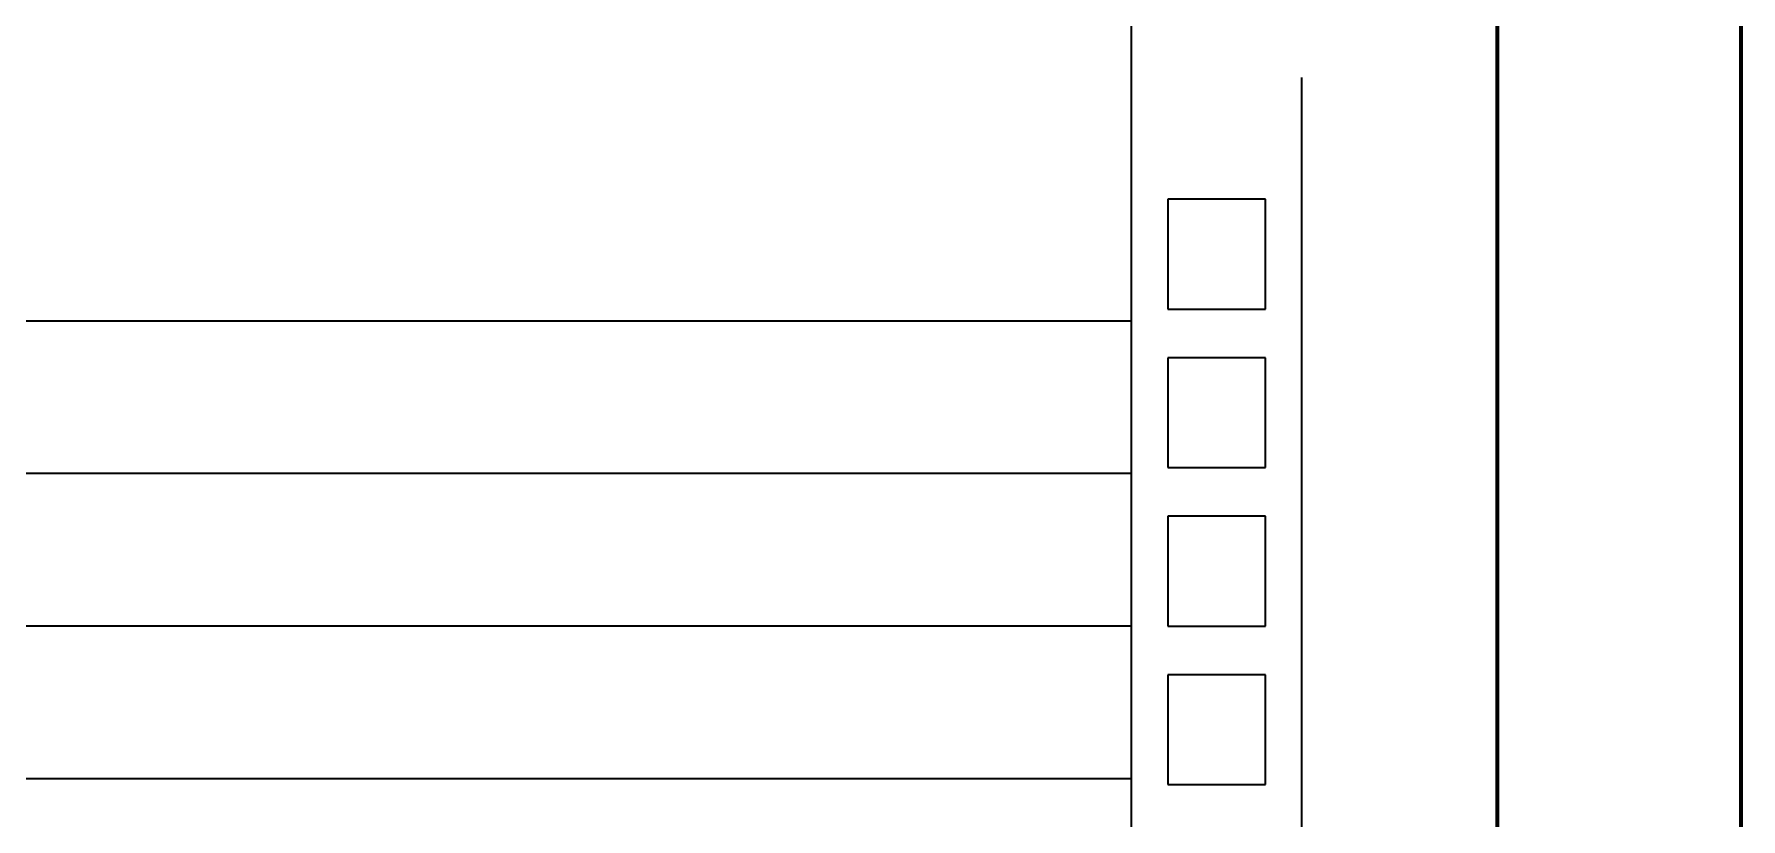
# Model space of a CAD drawing. Header units: millimetres. Extents: x 1333 to 104182, y -62616 to -5704.
# Drawn here: x 51334.1 to 51404.1, y -62553.7 to -62521.5 of the extents above; entities that cross this region are included whole.
import ezdxf

# ---------------------------------------------------------------- set-up
doc = ezdxf.new("R2010")
doc.units = ezdxf.units.MM
doc.header["$LTSCALE"] = 0.5
doc.layers.add('08', color=1, linetype='Continuous')
doc.layers.add('11', color=3, linetype='Continuous')

# ---------------------------------------------------------------- blocks, each defined once
blk = doc.blocks.new('999')
at = {"color": 7, "lineweight": 70}
for p, q in [((75924.98, -10161.12), (75924.98, -11943.12)), ((75894.98, -10191.12), (75894.98, -11913.12))]:
    blk.add_line(p, q, dxfattribs=at)
at = {"color": 7, "lineweight": 35}
for p, q in [((75849.98, -11451.12), (75849.98, -11913.12)), ((75894.98, -11451.12), (75894.98, -11913.12)), ((75870.98, -11913.12), (75870.98, -11664.12)), ((75849.98, -11694.12), (75474.98, -11694.12)), ((75849.98, -11712.87), (75510.98, -11712.87)), ((75849.98, -11731.62), (75510.98, -11731.62)), ((75510.98, -11750.37), (75849.98, -11750.37))]:
    blk.add_line(p, q, dxfattribs=at)
at = {"color": 7, "lineweight": 35, "ltscale": 0.1125}
for p, q in [((75854.48, -11679.12), (75854.48, -11692.62)), ((75866.48, -11692.62), (75866.48, -11679.12)), ((75854.48, -11698.62), (75854.48, -11712.12)), ((75866.48, -11712.12), (75866.48, -11698.62)), ((75854.48, -11718.12), (75854.48, -11731.62)), ((75866.48, -11731.62), (75866.48, -11718.12)), ((75854.48, -11737.62), (75854.48, -11751.12)), ((75866.48, -11751.12), (75866.48, -11737.62))]:
    blk.add_line(p, q, dxfattribs=at)
at = {"color": 7, "lineweight": 35, "ltscale": 0.1}
for p, q in [((75866.48, -11679.12), (75854.48, -11679.12)), ((75854.48, -11692.62), (75866.48, -11692.62)), ((75866.48, -11698.62), (75854.48, -11698.62)), ((75854.48, -11712.12), (75866.48, -11712.12)), ((75866.48, -11718.12), (75854.48, -11718.12)), ((75854.48, -11731.62), (75866.48, -11731.62)), ((75866.48, -11737.62), (75854.48, -11737.62)), ((75854.48, -11751.12), (75866.48, -11751.12))]:
    blk.add_line(p, q, dxfattribs=at)

msp = doc.modelspace()

# ---------------------------------------------------------------- linework, layer by layer
at = {"color": 7, "lineweight": 70}
for p, q in [((51404.067, -62022.279), (51404.067, -62616.279)), ((51394.067, -62032.279), (51394.067, -62606.279))]:
    msp.add_line(p, q, dxfattribs=at)
at = {"color": 7, "lineweight": 35}
for p, q in [((51379.067, -62452.279), (51379.067, -62606.279)), ((51394.067, -62452.279), (51394.067, -62606.279)), ((51386.067, -62606.279), (51386.067, -62523.279))]:
    msp.add_line(p, q, dxfattribs=at)
at = {"color": 3}
msp.add_lwpolyline([(50563.067, -62022.279), (51404.067, -62022.279), (51404.067, -62616.279), (50563.067, -62616.279)], close=True, dxfattribs=at)
msp.add_lwpolyline([(50563.067, -62022.279), (51404.067, -62022.279), (51404.067, -62616.279), (50563.067, -62616.279)], close=True, dxfattribs=at)
at = {"layer": '11'}
msp.add_lwpolyline([(50563.067, -62022.279), (51404.067, -62022.279), (51404.067, -62616.279), (50563.067, -62616.279)], close=True, dxfattribs=at)
msp.add_lwpolyline([(50563.067, -62022.279), (51404.067, -62022.279), (51404.067, -62616.279), (50563.067, -62616.279)], close=True, dxfattribs=at)

# ---------------------------------------------------------------- block references
at = {"layer": '08', "color": 55, "xscale": 0.3333333333430346, "yscale": 0.3333333333357587, "zscale": 0.3333333333333333}
msp.add_blockref('999', (26095.741, -58635.239), dxfattribs=at)

doc.saveas('drawing.dxf')
